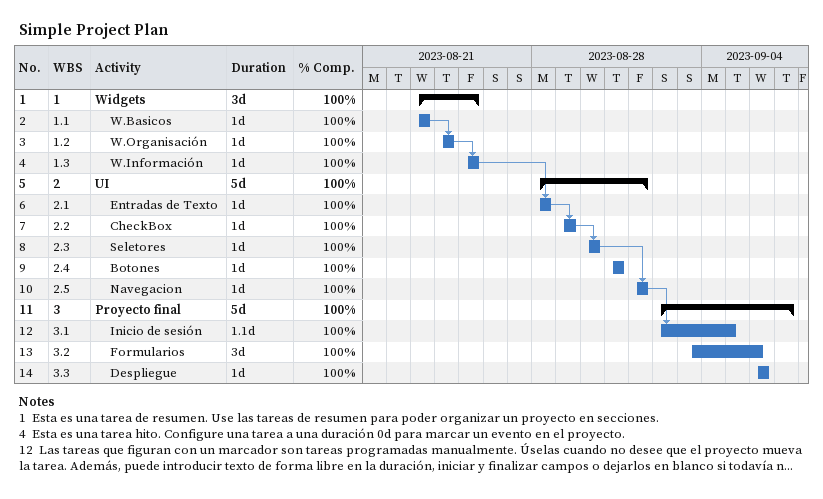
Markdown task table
Simple Project Plan

| ID | WBS | Task | Duration | Start | Finish | Predecessors | % complete |
|---|---|---|---|---|---|---|---|
| 1 | 1 | **Widgets** | 3d | 2023-08-23 | 2023-08-25 |  | 100 |
| 2 | 1.1 | W.Basicos | 1d | 2023-08-23 | 2023-08-23 |  | 100 |
| 3 | 1.2 | W.Organisación | 1d | 2023-08-24 | 2023-08-24 | 2 | 100 |
| 4 | 1.3 | W.Información | 1d | 2023-08-25 | 2023-08-25 | 3 | 100 |
| 5 | 2 | **UI** | 5d | 2023-08-28 | 2023-09-01 |  | 100 |
| 6 | 2.1 | Entradas de Texto | 1d | 2023-08-28 | 2023-08-28 | 4 | 100 |
| 7 | 2.2 | CheckBox | 1d | 2023-08-29 | 2023-08-29 | 6 | 100 |
| 8 | 2.3 | Seletores | 1d | 2023-08-30 | 2023-08-30 | 7 | 100 |
| 9 | 2.4 | Botones | 1d | 2023-08-31 | 2023-08-31 |  | 100 |
| 10 | 2.5 | Navegacion | 1d | 2023-09-01 | 2023-09-01 | 8 | 100 |
| 11 | 3 | **Proyecto final** | 5d | 2023-09-02 | 2023-09-07 |  | 100 |
| 12 | 3.1 | Inicio de sesión | 1.1d | 2023-09-02 | 2023-09-05 | 10 | 100 |
| 13 | 3.2 | Formularios | 3d | 2023-09-03 | 2023-09-06 |  | 100 |
| 14 | 3.3 | Despliegue | 1d | 2023-09-06 | 2023-09-06 |  | 100 |

Notes
- 1: Esta es una tarea de resumen. Use las tareas de resumen para poder organizar un proyecto en secciones.
- 4: Esta es una tarea hito. Configure una tarea a una duración 0d para marcar un evento en el proyecto.
- 12: Las tareas que figuran con un marcador son tareas programadas manualmente. Úselas cuando no desee que el proyecto mueva la tarea. Además, puede introducir texto de forma libre en la duración, iniciar y finalizar campos o dejarlos en blanco si todavía n...
